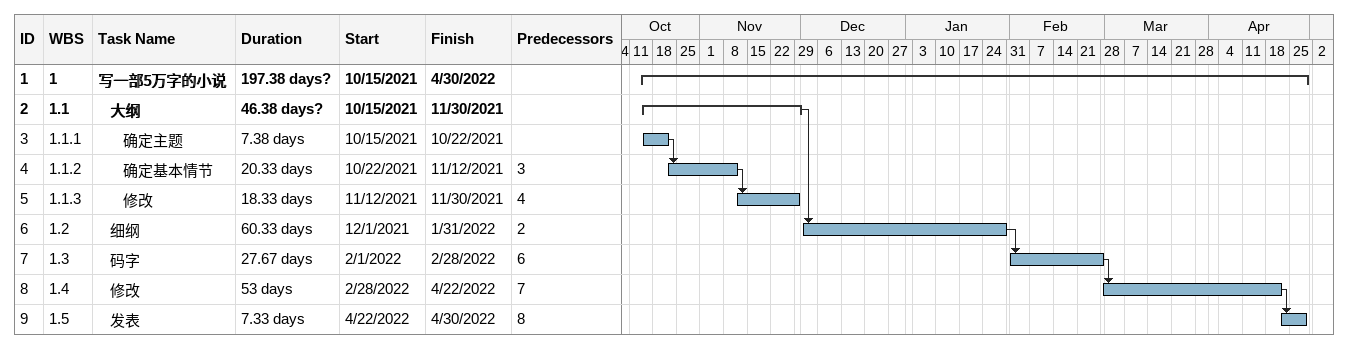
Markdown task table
| ID | WBS | Task | Duration | Start | Finish | Predecessors |
|---|---|---|---|---|---|---|
| 1 | 1 | **写一部5万字的小说** | 197.38d? | 2021-10-15 | 2022-04-30 |  |
| 2 | 1.1 | **大纲** | 46.38d? | 2021-10-15 | 2021-11-30 |  |
| 3 | 1.1.1 | 确定主题 | 7.38d | 2021-10-15 | 2021-10-22 |  |
| 4 | 1.1.2 | 确定基本情节 | 20.33d | 2021-10-22 | 2021-11-12 | 3 |
| 5 | 1.1.3 | 修改 | 18.33d | 2021-11-12 | 2021-11-30 | 4 |
| 6 | 1.2 | 细纲 | 60.33d | 2021-12-01 | 2022-01-31 | 2 |
| 7 | 1.3 | 码字 | 27.67d | 2022-02-01 | 2022-02-28 | 6 |
| 8 | 1.4 | 修改 | 53d | 2022-02-28 | 2022-04-22 | 7 |
| 9 | 1.5 | 发表 | 7.33d | 2022-04-22 | 2022-04-30 | 8 |
